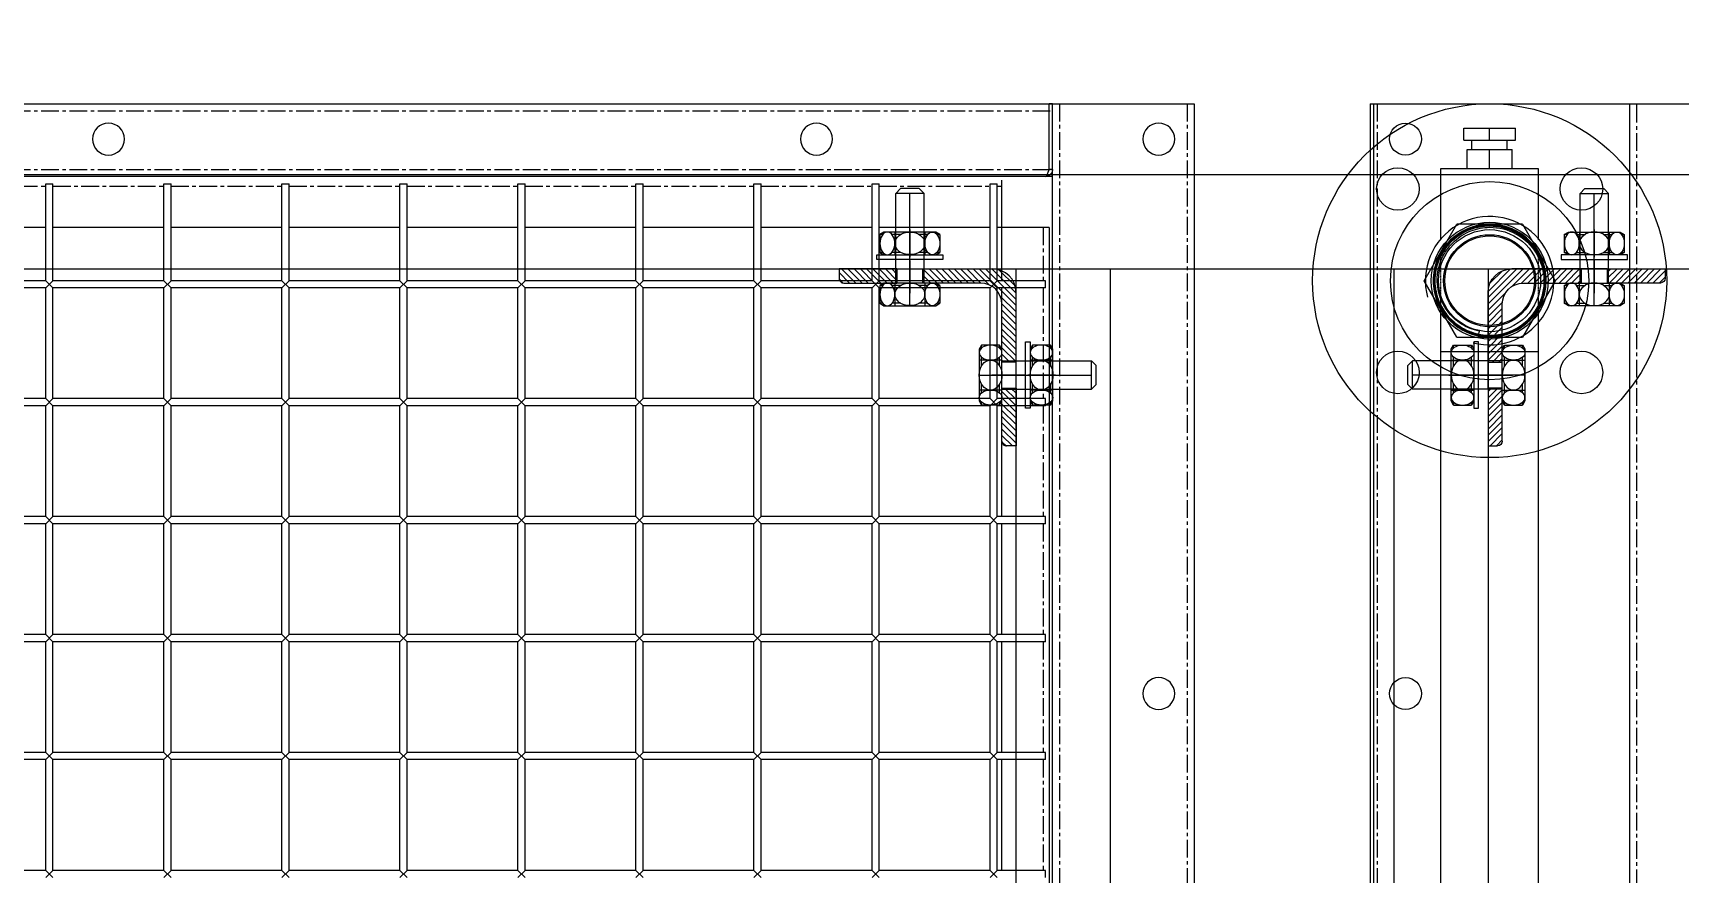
# Model space of a CAD drawing. Header units: millimetres. Extents: x -198529 to 244266, y -64 to 158464.
# Drawn here: x -170563 to -169865, y 121241 to 121597 of the extents above; entities that cross this region are included whole.
import ezdxf

# ---------------------------------------------------------------- set-up
doc = ezdxf.new("R2010")
doc.units = ezdxf.units.MM
doc.linetypes.add('CENTER', pattern=[12, 7.5, -1.5, 1.5, -1.5])
doc.linetypes.add('HIDDEN', pattern=[0.2, 0.1, -0.1])
for name, color, linetype in [('0-DCC', 30, 'Continuous'), ('0-DCC-STRUC', 180, 'Continuous'), ('3_ALL_AXES', 7, 'Continuous'), ('ANGEL STEEL_75x75x3.0', 22, 'Continuous'), ('BOLTS', 3, 'Continuous')]:
    doc.layers.add(name, color=color, linetype=linetype)
pattern_1 = [(45, (70645.0448, 93964.8255), (-1.325825215, 1.325825215), [])]

# ---------------------------------------------------------------- blocks, each defined once
blk = doc.blocks.new('A$C2DBF4B5B')
h = blk.add_hatch()
h.set_pattern_fill('ANSI31', color=256, scale=15, style=0)
h.set_pattern_definition(pattern_1)
edge = h.paths.add_edge_path()
edge.add_line((39.5, 75), (10, 75))
edge.add_arc((10, 65), 10, 90, 180)
edge.add_line((0, 65), (0, 35.5))
edge.add_line((0, 35.5), (6, 35.5))
edge.add_line((6, 35.5), (6, 60))
edge.add_arc((15, 60), 9, 90, 180, ccw=False)
edge.add_line((15, 69), (39.5, 69))
edge.add_line((39.5, 69), (39.5, 75))
h = blk.add_hatch()
h.set_pattern_fill('ANSI31', color=256, scale=15, style=0)
h.set_pattern_definition(pattern_1)
edge = h.paths.add_edge_path()
edge.add_line((50.5, 69), (50.5, 75))
edge.add_line((50.5, 75), (75, 75))
edge.add_line((75, 75), (75, 71))
edge.add_arc((73, 71), 2, -90, 0, ccw=False)
edge.add_line((73, 69), (50.5, 69))
h = blk.add_hatch()
h.set_pattern_fill('ANSI31', color=256, scale=15, style=0)
h.set_pattern_definition(pattern_1)
edge = h.paths.add_edge_path()
edge.add_line((0, 24.5), (6, 24.5))
edge.add_line((6, 24.5), (6, 2))
edge.add_arc((4, 2), 2, -90, 0, ccw=False)
edge.add_line((4, 0), (0, 0))
edge.add_line((0, 0), (0, 24.5))
at = {"color": 8}
for p, q in [((45, 78.55), (45, 64.69)), ((-3.55, 30), (10.31, 30))]:
    blk.add_line(p, q, dxfattribs=at)
for p, q in [((39.5, 75), (10, 75)), ((50.5, 75), (39.5, 75)), ((39.5, 75), (39.5, 69)), ((50.5, 69), (50.5, 75)), ((50.5, 75), (75, 75)), ((75, 75), (75, 71)), ((0, 35.5), (0, 65)), ((39.5, 69), (15, 69)), ((50.5, 69), (39.5, 69)), ((73, 69), (50.5, 69)), ((6, 60), (6, 35.5)), ((0, 24.5), (0, 35.5)), ((6, 35.5), (0, 35.5)), ((6, 35.5), (6, 24.5)), ((0, 24.5), (6, 24.5)), ((0, 24.5), (0, 0)), ((6, 2), (6, 24.5)), ((0, 0), (4, 0))]:
    blk.add_line(p, q)
for centre, radius, start, end in [((10, 65), 10, 90, 180), ((73, 71), 2, 270, 0), ((15, 60), 9, 90, 180), ((4, 2), 2, 270, 0)]:
    blk.add_arc(centre, radius, start, end)
blk = doc.blocks.new('A$C4EA80240')
for p, q in [((2.55, 9.68), (1.32, 9.68)), ((10.16, 9.68), (6.43, 9.68)), ((7.67, 1.08), (7.67, 10.68)), ((21.6, 9.68), (17.87, 9.68)), ((20.36, 1.08), (20.36, 10.68)), ((26.72, 2.08), (26.72, 9.68)), ((2.55, 2.08), (1.32, 2.08)), ((10.13, 2.08), (6.43, 2.08)), ((21.6, 2.08), (17.9, 2.08))]:
    blk.add_line(p, q)
at = {"color": 8}
blk.add_line((14.02, 0), (14.02, 11.74), dxfattribs=at)
blk.add_lwpolyline([(28.04, 12.68), (0, 12.68), (0, 10.68), (28.04, 10.68)], close=True)
blk.add_lwpolyline([(25.48, 2.08), (26.72, 2.08), (24.98, 1.08), (3.05, 1.08), (1.32, 2.08), (1.32, 9.68), (3.05, 10.68), (24.98, 10.68), (26.72, 9.68), (25.48, 9.68)])
blk.add_ellipse((4.49, 5.88), major_axis=(0, 4.8), ratio=0.661547)
at = {"extrusion": (0, 0, -1)}
for centre, major_axis, ratio in [((14.02, 5.87), (6.36, 0), 0.753789), ((23.54, 5.88), (0, 4.8), 0.661547)]:
    blk.add_ellipse(centre, major_axis=major_axis, ratio=ratio, dxfattribs=at)
blk = doc.blocks.new('A$C147C6879')
at = {"layer": 'BOLTS'}
for p, q in [((8.6, 25.4), (1, 25.4)), ((9.6, 19.05), (0, 19.05)), ((1, 20.28), (1, 16.55)), ((8.6, 20.28), (8.6, 16.58)), ((9.6, 18.7), (47.6, 18.7)), ((49.6, 16.7), (47.6, 18.7)), ((47.6, 18.7), (47.6, 6.7)), ((49.6, 16.7), (49.6, 8.7)), ((0.02, 12.7), (47.6, 12.7)), ((1, 8.85), (1, 5.12)), ((8.6, 8.81), (8.6, 5.12)), ((47.6, 6.7), (49.6, 8.7)), ((9.6, 6.35), (0, 6.35)), ((1, 1.24), (1, 0)), ((8.6, 1.24), (8.6, 0)), ((9.6, 6.7), (47.6, 6.7))]:
    blk.add_line(p, q, dxfattribs=at)
blk.add_lwpolyline([(8.6, 24.16), (8.6, 25.4), (9.6, 23.66), (9.6, 1.73), (8.6, 0), (1, 0), (0, 1.73), (0, 23.66), (1, 25.4), (1, 24.16)], dxfattribs=at)
at = {"layer": 'BOLTS', "extrusion": (0, 0, -1)}
for centre, major_axis, ratio in [((4.8, 22.22), (-4.8, 0), 0.661547), ((4.81, 12.7), (0, 6.36), 0.753789)]:
    blk.add_ellipse(centre, major_axis=major_axis, ratio=ratio, dxfattribs=at)
at = {"layer": 'BOLTS'}
blk.add_ellipse((4.8, 3.18), major_axis=(-4.8, 0), ratio=0.661547, dxfattribs=at)
blk = doc.blocks.new('DCC2850x2300(右)')
at = {"color": 0, "linetype": 'Continuous'}
for p, q in [((51160, -72178.48), (51100, -72178.48)), ((51100, -72178.48), (51100, -74478.48)), ((51160, -72178.48), (51161.5, -72178.48)), ((53808.5, -72178.48), (51160, -72178.48)), ((51160, -74478.48), (51160, -72178.48)), ((51161.5, -72206.38), (51161.5, -72178.48)), ((51160, -72206.38), (51161.5, -72206.38)), ((51161.77, -72207.23), (51161.5, -72206.38)), ((51160, -72209.38), (53807, -72209.38)), ((51181.5, -72253.48), (51181.5, -72210.88)), ((51186.5, -72212.38), (51183.5, -72212.38)), ((51183.5, -72253.48), (51183.5, -72212.38)), ((51186.5, -72253.48), (51186.5, -72212.38)), ((51233.5, -72253.48), (51233.5, -72212.38)), ((51236.5, -72212.38), (51233.5, -72212.38)), ((51236.5, -72253.48), (51236.5, -72212.38)), ((51283.5, -72253.48), (51283.5, -72212.38)), ((51286.5, -72212.38), (51283.5, -72212.38)), ((51286.5, -72253.48), (51286.5, -72212.38)), ((51333.5, -72253.48), (51333.5, -72212.38)), ((51336.5, -72212.38), (51333.5, -72212.38)), ((51336.5, -72253.48), (51336.5, -72212.38)), ((51383.5, -72253.48), (51383.5, -72212.38)), ((51386.5, -72212.38), (51383.5, -72212.38)), ((51386.5, -72253.48), (51386.5, -72212.38)), ((51433.5, -72253.48), (51433.5, -72212.38)), ((51436.5, -72212.38), (51433.5, -72212.38)), ((51436.5, -72253.48), (51436.5, -72212.38)), ((51483.5, -72253.48), (51483.5, -72212.38)), ((51486.5, -72212.38), (51483.5, -72212.38)), ((51486.5, -72253.48), (51486.5, -72212.38)), ((51533.5, -72253.48), (51533.5, -72212.38)), ((51536.5, -72212.38), (51533.5, -72212.38)), ((51536.5, -72253.48), (51536.5, -72212.38)), ((51583.5, -72253.48), (51583.5, -72212.38)), ((51586.5, -72212.38), (51583.5, -72212.38)), ((51586.5, -72253.48), (51586.5, -72212.38)), ((51161.5, -72230.88), (51183.5, -72230.88)), ((51161.5, -72230.88), (51161.5, -74426.08)), ((51186.5, -72230.88), (51233.5, -72230.88)), ((51236.5, -72230.88), (51283.5, -72230.88)), ((51286.5, -72230.88), (51333.5, -72230.88)), ((51336.5, -72230.88), (51383.5, -72230.88)), ((51386.5, -72230.88), (51433.5, -72230.88)), ((51436.5, -72230.88), (51483.5, -72230.88)), ((51486.5, -72230.88), (51533.5, -72230.88)), ((51536.5, -72230.88), (51583.5, -72230.88)), ((51586.5, -72230.88), (51633.5, -72230.88)), ((51163, -72253.48), (51183.5, -72253.48)), ((51163, -72256.48), (51163, -72253.48)), ((51186.5, -72256.48), (51183.5, -72253.48)), ((51186.5, -72253.48), (51183.5, -72256.48)), ((51186.5, -72253.48), (51233.5, -72253.48)), ((51236.5, -72256.48), (51233.5, -72253.48)), ((51236.5, -72253.48), (51233.5, -72256.48)), ((51236.5, -72253.48), (51283.5, -72253.48)), ((51286.5, -72256.48), (51283.5, -72253.48)), ((51286.5, -72253.48), (51283.5, -72256.48)), ((51286.5, -72253.48), (51333.5, -72253.48)), ((51336.5, -72256.48), (51333.5, -72253.48)), ((51336.5, -72253.48), (51333.5, -72256.48)), ((51336.5, -72253.48), (51383.5, -72253.48)), ((51386.5, -72256.48), (51383.5, -72253.48)), ((51386.5, -72253.48), (51383.5, -72256.48)), ((51386.5, -72253.48), (51433.5, -72253.48)), ((51436.5, -72256.48), (51433.5, -72253.48)), ((51436.5, -72253.48), (51433.5, -72256.48)), ((51436.5, -72253.48), (51483.5, -72253.48)), ((51486.5, -72256.48), (51483.5, -72253.48)), ((51486.5, -72253.48), (51483.5, -72256.48)), ((51486.5, -72253.48), (51533.5, -72253.48)), ((51536.5, -72256.48), (51533.5, -72253.48)), ((51536.5, -72253.48), (51533.5, -72256.48)), ((51536.5, -72253.48), (51583.5, -72253.48)), ((51586.5, -72256.48), (51583.5, -72253.48)), ((51586.5, -72253.48), (51583.5, -72256.48)), ((51586.5, -72253.48), (51633.5, -72253.48)), ((51163, -72256.48), (51183.5, -72256.48)), ((51181.5, -72303.48), (51181.5, -72256.48)), ((51183.5, -72303.48), (51183.5, -72256.48)), ((51186.5, -72303.48), (51186.5, -72256.48)), ((51186.5, -72256.48), (51233.5, -72256.48)), ((51233.5, -72303.48), (51233.5, -72256.48)), ((51236.5, -72303.48), (51236.5, -72256.48)), ((51236.5, -72256.48), (51283.5, -72256.48)), ((51283.5, -72303.48), (51283.5, -72256.48)), ((51286.5, -72303.48), (51286.5, -72256.48)), ((51286.5, -72256.48), (51333.5, -72256.48)), ((51333.5, -72303.48), (51333.5, -72256.48)), ((51336.5, -72303.48), (51336.5, -72256.48)), ((51336.5, -72256.48), (51383.5, -72256.48)), ((51383.5, -72303.48), (51383.5, -72256.48)), ((51386.5, -72303.48), (51386.5, -72256.48)), ((51386.5, -72256.48), (51433.5, -72256.48)), ((51433.5, -72303.48), (51433.5, -72256.48)), ((51436.5, -72303.48), (51436.5, -72256.48)), ((51436.5, -72256.48), (51483.5, -72256.48)), ((51483.5, -72303.48), (51483.5, -72256.48)), ((51486.5, -72303.48), (51486.5, -72256.48)), ((51486.5, -72256.48), (51533.5, -72256.48)), ((51533.5, -72303.48), (51533.5, -72256.48)), ((51536.5, -72303.48), (51536.5, -72256.48)), ((51536.5, -72256.48), (51583.5, -72256.48)), ((51583.5, -72303.48), (51583.5, -72256.48)), ((51586.5, -72303.48), (51586.5, -72256.48)), ((51586.5, -72256.48), (51633.5, -72256.48)), ((51163, -72303.48), (51183.5, -72303.48)), ((51163, -72306.48), (51163, -72303.48)), ((51186.5, -72306.48), (51183.5, -72303.48)), ((51186.5, -72303.48), (51183.5, -72306.48)), ((51186.5, -72303.48), (51233.5, -72303.48)), ((51236.5, -72306.48), (51233.5, -72303.48)), ((51236.5, -72303.48), (51233.5, -72306.48)), ((51236.5, -72303.48), (51283.5, -72303.48)), ((51286.5, -72306.48), (51283.5, -72303.48)), ((51286.5, -72303.48), (51283.5, -72306.48)), ((51286.5, -72303.48), (51333.5, -72303.48)), ((51336.5, -72306.48), (51333.5, -72303.48)), ((51336.5, -72303.48), (51333.5, -72306.48)), ((51336.5, -72303.48), (51383.5, -72303.48)), ((51386.5, -72306.48), (51383.5, -72303.48)), ((51386.5, -72303.48), (51383.5, -72306.48)), ((51386.5, -72303.48), (51433.5, -72303.48)), ((51436.5, -72306.48), (51433.5, -72303.48)), ((51436.5, -72303.48), (51433.5, -72306.48)), ((51436.5, -72303.48), (51483.5, -72303.48)), ((51486.5, -72306.48), (51483.5, -72303.48)), ((51486.5, -72303.48), (51483.5, -72306.48)), ((51486.5, -72303.48), (51533.5, -72303.48)), ((51536.5, -72306.48), (51533.5, -72303.48)), ((51536.5, -72303.48), (51533.5, -72306.48)), ((51536.5, -72303.48), (51583.5, -72303.48)), ((51586.5, -72306.48), (51583.5, -72303.48)), ((51586.5, -72303.48), (51583.5, -72306.48)), ((51586.5, -72303.48), (51633.5, -72303.48)), ((51163, -72306.48), (51183.5, -72306.48)), ((51181.5, -72353.48), (51181.5, -72306.48)), ((51183.5, -72353.48), (51183.5, -72306.48)), ((51186.5, -72353.48), (51186.5, -72306.48)), ((51186.5, -72306.48), (51233.5, -72306.48)), ((51233.5, -72353.48), (51233.5, -72306.48)), ((51236.5, -72353.48), (51236.5, -72306.48)), ((51236.5, -72306.48), (51283.5, -72306.48)), ((51283.5, -72353.48), (51283.5, -72306.48)), ((51286.5, -72353.48), (51286.5, -72306.48)), ((51286.5, -72306.48), (51333.5, -72306.48)), ((51333.5, -72353.48), (51333.5, -72306.48)), ((51336.5, -72353.48), (51336.5, -72306.48)), ((51336.5, -72306.48), (51383.5, -72306.48)), ((51383.5, -72353.48), (51383.5, -72306.48)), ((51386.5, -72353.48), (51386.5, -72306.48)), ((51386.5, -72306.48), (51433.5, -72306.48)), ((51433.5, -72353.48), (51433.5, -72306.48)), ((51436.5, -72353.48), (51436.5, -72306.48)), ((51436.5, -72306.48), (51483.5, -72306.48)), ((51483.5, -72353.48), (51483.5, -72306.48)), ((51486.5, -72353.48), (51486.5, -72306.48)), ((51486.5, -72306.48), (51533.5, -72306.48)), ((51533.5, -72353.48), (51533.5, -72306.48)), ((51536.5, -72353.48), (51536.5, -72306.48)), ((51536.5, -72306.48), (51583.5, -72306.48)), ((51583.5, -72353.48), (51583.5, -72306.48)), ((51586.5, -72353.48), (51586.5, -72306.48)), ((51586.5, -72306.48), (51633.5, -72306.48)), ((51163, -72353.48), (51183.5, -72353.48)), ((51163, -72356.48), (51163, -72353.48)), ((51186.5, -72356.48), (51183.5, -72353.48)), ((51186.5, -72353.48), (51183.5, -72356.48)), ((51186.5, -72353.48), (51233.5, -72353.48)), ((51236.5, -72356.48), (51233.5, -72353.48)), ((51236.5, -72353.48), (51233.5, -72356.48)), ((51236.5, -72353.48), (51283.5, -72353.48)), ((51286.5, -72356.48), (51283.5, -72353.48)), ((51286.5, -72353.48), (51283.5, -72356.48)), ((51286.5, -72353.48), (51333.5, -72353.48)), ((51336.5, -72356.48), (51333.5, -72353.48)), ((51336.5, -72353.48), (51333.5, -72356.48)), ((51336.5, -72353.48), (51383.5, -72353.48)), ((51386.5, -72356.48), (51383.5, -72353.48)), ((51386.5, -72353.48), (51383.5, -72356.48)), ((51386.5, -72353.48), (51433.5, -72353.48)), ((51436.5, -72356.48), (51433.5, -72353.48)), ((51436.5, -72353.48), (51433.5, -72356.48)), ((51436.5, -72353.48), (51483.5, -72353.48)), ((51486.5, -72356.48), (51483.5, -72353.48)), ((51486.5, -72353.48), (51483.5, -72356.48)), ((51486.5, -72353.48), (51533.5, -72353.48)), ((51536.5, -72356.48), (51533.5, -72353.48)), ((51536.5, -72353.48), (51533.5, -72356.48)), ((51536.5, -72353.48), (51583.5, -72353.48)), ((51586.5, -72356.48), (51583.5, -72353.48)), ((51586.5, -72353.48), (51583.5, -72356.48)), ((51586.5, -72353.48), (51633.5, -72353.48)), ((51163, -72356.48), (51183.5, -72356.48)), ((51181.5, -72403.48), (51181.5, -72356.48)), ((51183.5, -72403.48), (51183.5, -72356.48)), ((51186.5, -72403.48), (51186.5, -72356.48)), ((51186.5, -72356.48), (51233.5, -72356.48)), ((51233.5, -72403.48), (51233.5, -72356.48)), ((51236.5, -72403.48), (51236.5, -72356.48)), ((51236.5, -72356.48), (51283.5, -72356.48)), ((51283.5, -72403.48), (51283.5, -72356.48)), ((51286.5, -72403.48), (51286.5, -72356.48)), ((51286.5, -72356.48), (51333.5, -72356.48)), ((51333.5, -72403.48), (51333.5, -72356.48)), ((51336.5, -72403.48), (51336.5, -72356.48)), ((51336.5, -72356.48), (51383.5, -72356.48)), ((51383.5, -72403.48), (51383.5, -72356.48)), ((51386.5, -72403.48), (51386.5, -72356.48)), ((51386.5, -72356.48), (51433.5, -72356.48)), ((51433.5, -72403.48), (51433.5, -72356.48)), ((51436.5, -72403.48), (51436.5, -72356.48)), ((51436.5, -72356.48), (51483.5, -72356.48)), ((51483.5, -72403.48), (51483.5, -72356.48)), ((51486.5, -72403.48), (51486.5, -72356.48)), ((51486.5, -72356.48), (51533.5, -72356.48)), ((51533.5, -72403.48), (51533.5, -72356.48)), ((51536.5, -72403.48), (51536.5, -72356.48)), ((51536.5, -72356.48), (51583.5, -72356.48)), ((51583.5, -72403.48), (51583.5, -72356.48)), ((51586.5, -72403.48), (51586.5, -72356.48)), ((51586.5, -72356.48), (51633.5, -72356.48)), ((51163, -72403.48), (51183.5, -72403.48)), ((51163, -72406.48), (51163, -72403.48)), ((51163, -72406.48), (51183.5, -72406.48)), ((51181.5, -72453.48), (51181.5, -72406.48)), ((51186.5, -72406.48), (51183.5, -72403.48)), ((51186.5, -72403.48), (51183.5, -72406.48)), ((51183.5, -72453.48), (51183.5, -72406.48)), ((51186.5, -72403.48), (51233.5, -72403.48)), ((51186.5, -72453.48), (51186.5, -72406.48)), ((51186.5, -72406.48), (51233.5, -72406.48)), ((51236.5, -72406.48), (51233.5, -72403.48)), ((51236.5, -72403.48), (51233.5, -72406.48)), ((51233.5, -72453.48), (51233.5, -72406.48)), ((51236.5, -72403.48), (51283.5, -72403.48)), ((51236.5, -72453.48), (51236.5, -72406.48)), ((51236.5, -72406.48), (51283.5, -72406.48)), ((51286.5, -72406.48), (51283.5, -72403.48)), ((51286.5, -72403.48), (51283.5, -72406.48)), ((51283.5, -72453.48), (51283.5, -72406.48)), ((51286.5, -72403.48), (51333.5, -72403.48)), ((51286.5, -72453.48), (51286.5, -72406.48)), ((51286.5, -72406.48), (51333.5, -72406.48)), ((51336.5, -72406.48), (51333.5, -72403.48)), ((51336.5, -72403.48), (51333.5, -72406.48)), ((51333.5, -72453.48), (51333.5, -72406.48)), ((51336.5, -72403.48), (51383.5, -72403.48)), ((51336.5, -72453.48), (51336.5, -72406.48)), ((51336.5, -72406.48), (51383.5, -72406.48)), ((51386.5, -72406.48), (51383.5, -72403.48)), ((51386.5, -72403.48), (51383.5, -72406.48)), ((51383.5, -72453.48), (51383.5, -72406.48)), ((51386.5, -72403.48), (51433.5, -72403.48)), ((51386.5, -72453.48), (51386.5, -72406.48)), ((51386.5, -72406.48), (51433.5, -72406.48)), ((51436.5, -72406.48), (51433.5, -72403.48)), ((51436.5, -72403.48), (51433.5, -72406.48)), ((51433.5, -72453.48), (51433.5, -72406.48)), ((51436.5, -72403.48), (51483.5, -72403.48)), ((51436.5, -72453.48), (51436.5, -72406.48)), ((51436.5, -72406.48), (51483.5, -72406.48)), ((51486.5, -72406.48), (51483.5, -72403.48)), ((51486.5, -72403.48), (51483.5, -72406.48)), ((51483.5, -72453.48), (51483.5, -72406.48)), ((51486.5, -72403.48), (51533.5, -72403.48)), ((51486.5, -72453.48), (51486.5, -72406.48)), ((51486.5, -72406.48), (51533.5, -72406.48)), ((51536.5, -72406.48), (51533.5, -72403.48)), ((51536.5, -72403.48), (51533.5, -72406.48)), ((51533.5, -72453.48), (51533.5, -72406.48)), ((51536.5, -72403.48), (51583.5, -72403.48)), ((51536.5, -72453.48), (51536.5, -72406.48)), ((51536.5, -72406.48), (51583.5, -72406.48)), ((51586.5, -72406.48), (51583.5, -72403.48)), ((51586.5, -72403.48), (51583.5, -72406.48)), ((51583.5, -72453.48), (51583.5, -72406.48)), ((51586.5, -72403.48), (51633.5, -72403.48)), ((51586.5, -72453.48), (51586.5, -72406.48)), ((51586.5, -72406.48), (51633.5, -72406.48)), ((51163, -72453.48), (51183.5, -72453.48)), ((51163, -72456.48), (51163, -72453.48)), ((51163, -72456.48), (51183.5, -72456.48)), ((51181.5, -72503.48), (51181.5, -72456.48)), ((51186.5, -72456.48), (51183.5, -72453.48)), ((51186.5, -72453.48), (51183.5, -72456.48)), ((51183.5, -72503.48), (51183.5, -72456.48)), ((51186.5, -72453.48), (51233.5, -72453.48)), ((51186.5, -72503.48), (51186.5, -72456.48)), ((51186.5, -72456.48), (51233.5, -72456.48)), ((51236.5, -72456.48), (51233.5, -72453.48)), ((51236.5, -72453.48), (51233.5, -72456.48)), ((51233.5, -72503.48), (51233.5, -72456.48)), ((51236.5, -72453.48), (51283.5, -72453.48)), ((51236.5, -72503.48), (51236.5, -72456.48)), ((51236.5, -72456.48), (51283.5, -72456.48)), ((51286.5, -72456.48), (51283.5, -72453.48)), ((51286.5, -72453.48), (51283.5, -72456.48)), ((51283.5, -72503.48), (51283.5, -72456.48)), ((51286.5, -72453.48), (51333.5, -72453.48)), ((51286.5, -72503.48), (51286.5, -72456.48)), ((51286.5, -72456.48), (51333.5, -72456.48)), ((51336.5, -72456.48), (51333.5, -72453.48)), ((51336.5, -72453.48), (51333.5, -72456.48)), ((51333.5, -72503.48), (51333.5, -72456.48)), ((51336.5, -72453.48), (51383.5, -72453.48)), ((51336.5, -72503.48), (51336.5, -72456.48)), ((51336.5, -72456.48), (51383.5, -72456.48)), ((51386.5, -72456.48), (51383.5, -72453.48)), ((51386.5, -72453.48), (51383.5, -72456.48)), ((51383.5, -72503.48), (51383.5, -72456.48)), ((51386.5, -72453.48), (51433.5, -72453.48)), ((51386.5, -72503.48), (51386.5, -72456.48)), ((51386.5, -72456.48), (51433.5, -72456.48)), ((51436.5, -72456.48), (51433.5, -72453.48)), ((51436.5, -72453.48), (51433.5, -72456.48)), ((51433.5, -72503.48), (51433.5, -72456.48)), ((51436.5, -72453.48), (51483.5, -72453.48)), ((51436.5, -72503.48), (51436.5, -72456.48)), ((51436.5, -72456.48), (51483.5, -72456.48)), ((51486.5, -72456.48), (51483.5, -72453.48)), ((51486.5, -72453.48), (51483.5, -72456.48)), ((51483.5, -72503.48), (51483.5, -72456.48)), ((51486.5, -72453.48), (51533.5, -72453.48)), ((51486.5, -72503.48), (51486.5, -72456.48)), ((51486.5, -72456.48), (51533.5, -72456.48)), ((51536.5, -72456.48), (51533.5, -72453.48)), ((51536.5, -72453.48), (51533.5, -72456.48)), ((51533.5, -72503.48), (51533.5, -72456.48)), ((51536.5, -72453.48), (51583.5, -72453.48)), ((51536.5, -72503.48), (51536.5, -72456.48)), ((51536.5, -72456.48), (51583.5, -72456.48)), ((51586.5, -72456.48), (51583.5, -72453.48)), ((51586.5, -72453.48), (51583.5, -72456.48)), ((51583.5, -72503.48), (51583.5, -72456.48)), ((51586.5, -72453.48), (51633.5, -72453.48)), ((51586.5, -72503.48), (51586.5, -72456.48)), ((51586.5, -72456.48), (51633.5, -72456.48)), ((51163, -72503.48), (51183.5, -72503.48)), ((51163, -72506.48), (51163, -72503.48)), ((51186.5, -72506.48), (51183.5, -72503.48)), ((51186.5, -72503.48), (51183.5, -72506.48)), ((51186.5, -72503.48), (51233.5, -72503.48)), ((51236.5, -72506.48), (51233.5, -72503.48)), ((51236.5, -72503.48), (51233.5, -72506.48)), ((51236.5, -72503.48), (51283.5, -72503.48)), ((51286.5, -72506.48), (51283.5, -72503.48)), ((51286.5, -72503.48), (51283.5, -72506.48)), ((51286.5, -72503.48), (51333.5, -72503.48)), ((51336.5, -72506.48), (51333.5, -72503.48)), ((51336.5, -72503.48), (51333.5, -72506.48)), ((51336.5, -72503.48), (51383.5, -72503.48)), ((51386.5, -72506.48), (51383.5, -72503.48)), ((51386.5, -72503.48), (51383.5, -72506.48)), ((51386.5, -72503.48), (51433.5, -72503.48)), ((51436.5, -72506.48), (51433.5, -72503.48)), ((51436.5, -72503.48), (51433.5, -72506.48)), ((51436.5, -72503.48), (51483.5, -72503.48)), ((51486.5, -72506.48), (51483.5, -72503.48)), ((51486.5, -72503.48), (51483.5, -72506.48)), ((51486.5, -72503.48), (51533.5, -72503.48)), ((51536.5, -72506.48), (51533.5, -72503.48)), ((51536.5, -72503.48), (51533.5, -72506.48)), ((51536.5, -72503.48), (51583.5, -72503.48)), ((51586.5, -72506.48), (51583.5, -72503.48)), ((51586.5, -72503.48), (51583.5, -72506.48)), ((51586.5, -72503.48), (51633.5, -72503.48))]:
    blk.add_line(p, q, dxfattribs=at)
at = {"color": 0, "linetype": 'CENTER'}
for p, q in [((51103, -72178.48), (51103, -74478.48)), ((51157, -72178.48), (51157, -74478.48)), ((53808.5, -72181.48), (51160, -72181.48)), ((53808.5, -72206.38), (51160, -72206.38)), ((51183.5, -72213.38), (51181.5, -72213.38)), ((51233.5, -72213.38), (51186.5, -72213.38)), ((51283.5, -72213.38), (51236.5, -72213.38)), ((51333.5, -72213.38), (51286.5, -72213.38)), ((51383.5, -72213.38), (51336.5, -72213.38)), ((51433.5, -72213.38), (51386.5, -72213.38)), ((51483.5, -72213.38), (51436.5, -72213.38)), ((51533.5, -72213.38), (51486.5, -72213.38)), ((51583.5, -72213.38), (51536.5, -72213.38)), ((51633.5, -72213.38), (51586.5, -72213.38)), ((51164, -72230.88), (51164, -72253.48)), ((51164, -72256.48), (51164, -72303.48)), ((51164, -72306.48), (51164, -72353.48)), ((51164, -72356.48), (51164, -72403.48)), ((51164, -72406.48), (51164, -72453.48)), ((51164, -72456.48), (51164, -72503.48))]:
    blk.add_line(p, q, dxfattribs=at)
at = {"color": 0, "linetype": 'Continuous'}
for centre in [(51115, -72193.48), (51260, -72193.48), (51560, -72193.48), (51115, -72428.48)]:
    blk.add_circle(centre, 6.75, dxfattribs=at)
blk.add_arc((51163, -72206.38), 3, 180, 270, dxfattribs=at)
for points, knots in [([(51162, -72207.88), (51161.96, -72207.77), (51161.88, -72207.56), (51161.81, -72207.34), (51161.77, -72207.23)], [0, 0, 0, 0, 0.488633, 1, 1, 1, 1]), ([(51163, -72209.38), (51162.79, -72209.38), (51162.33, -72208.79), (51162.14, -72208.26), (51162, -72207.88)], [0, 0, 0, 0, 0.347127, 1, 1, 1, 1])]:
    blk.add_open_spline(points, degree=3, knots=knots, dxfattribs=at)
blk = doc.blocks.new('789456123456')
at = {"color": 2, "linetype": 'Continuous'}
blk.add_arc((1013.81, 184.85), 27.23, 255, 195, dxfattribs=at)
at = {"layer": '3_ALL_AXES', "color": 7, "linetype": 'Continuous'}
for centre, radius in [((1013.81, 184.85), 75), ((974.92, 223.74), 9), ((1052.7, 223.74), 9), ((1013.81, 184.85), 42), ((1013.81, 184.85), 24.75), ((974.92, 145.96), 9), ((1052.7, 145.96), 9)]:
    blk.add_circle(centre, radius, dxfattribs=at)
blk = doc.blocks.new('400')
blk.add_blockref('789456123456', (0, 0))
blk = doc.blocks.new('DCC2850x2300(左)')
at = {"color": 0, "linetype": 'Continuous'}
for p, q in [((47850, -72178.48), (47850, -74478.48)), ((47850, -72178.48), (47851.5, -72178.48)), ((47851.5, -72178.48), (47851.5, -74478.48)), ((47851.5, -72178.48), (47990, -72178.48)), ((47960, -74478.48), (47960, -72178.48)), ((47889.64, -72193.88), (47889.64, -72188.88)), ((47889.64, -72188.88), (47911.64, -72188.88)), ((47900.64, -72193.88), (47900.64, -72188.88)), ((47911.64, -72193.88), (47911.64, -72188.88)), ((47889.64, -72193.88), (47911.64, -72193.88)), ((47891.14, -72205.88), (47891.14, -72197.88)), ((47891.14, -72197.88), (47910.14, -72197.88)), ((47893.14, -72197.88), (47893.14, -72193.88)), ((47900.64, -72205.88), (47900.64, -72197.88)), ((47908.14, -72197.88), (47908.14, -72193.88)), ((47910.14, -72205.88), (47910.14, -72197.88)), ((47880, -72236.23), (47880, -72205.88)), ((47880.01, -72205.88), (47921.27, -72205.88)), ((47921.28, -72236.23), (47921.28, -72205.88)), ((47872.93, -72253.48), (47886.78, -72229.48)), ((47914.5, -72229.48), (47886.78, -72229.48)), ((47900.62, -72229.69), (47900.64, -72229.69)), ((47900.62, -72229.76), (47900.64, -72229.76)), ((47900.62, -72229.83), (47900.64, -72229.83)), ((47900.62, -72229.9), (47900.64, -72229.9)), ((47900.62, -72229.97), (47900.64, -72229.97)), ((47900.62, -72230.05), (47900.64, -72230.05)), ((47900.64, -72229.63), (47900.63, -72229.63)), ((47900.64, -72229.7), (47900.63, -72229.7)), ((47900.64, -72229.77), (47900.63, -72229.77)), ((47900.64, -72229.85), (47900.63, -72229.85)), ((47900.64, -72229.92), (47900.63, -72229.92)), ((47900.64, -72229.99), (47900.63, -72229.99)), ((47900.64, -72230.06), (47900.63, -72230.06)), ((47900.65, -72229.63), (47900.64, -72229.63)), ((47900.64, -72229.69), (47900.65, -72229.69)), ((47900.65, -72229.7), (47900.64, -72229.7)), ((47900.64, -72229.76), (47900.65, -72229.76)), ((47900.65, -72229.77), (47900.64, -72229.77)), ((47900.64, -72229.83), (47900.66, -72229.83)), ((47900.65, -72229.85), (47900.64, -72229.85)), ((47900.64, -72229.9), (47900.66, -72229.9)), ((47900.65, -72229.92), (47900.64, -72229.92)), ((47900.64, -72229.97), (47900.66, -72229.97)), ((47900.65, -72229.99), (47900.64, -72229.99)), ((47900.64, -72230.05), (47900.66, -72230.05)), ((47900.65, -72230.06), (47900.64, -72230.06)), ((47914.5, -72229.48), (47928.35, -72253.48)), ((47877.49, -72248.15), (47877.47, -72248.2)), ((47923.77, -72248.21), (47923.75, -72248.15)), ((47886.78, -72277.48), (47872.93, -72253.48)), ((47876.74, -72253.48), (47876.8, -72253.48)), ((47876.81, -72253.46), (47876.81, -72253.48)), ((47928.35, -72253.48), (47914.5, -72277.48)), ((47877.47, -72258.72), (47877.48, -72258.77)), ((47878.5, -72262.09), (47878.51, -72262.11)), ((47880, -74441.08), (47880, -72260.73)), ((47921.28, -74441.08), (47921.28, -72260.73)), ((47919.5, -72267.04), (47919.54, -72266.99)), ((47896.24, -72274.85), (47895.97, -72276.17)), ((47900.64, -72276.88), (47900.62, -72276.88)), ((47900.64, -72276.95), (47900.62, -72276.95)), ((47900.64, -72277.02), (47900.62, -72277.02)), ((47900.63, -72276.86), (47900.64, -72276.86)), ((47900.63, -72276.93), (47900.64, -72276.93)), ((47900.63, -72277.01), (47900.64, -72277.01)), ((47900.64, -72276.86), (47900.65, -72276.86)), ((47900.66, -72276.88), (47900.64, -72276.88)), ((47900.64, -72276.93), (47900.65, -72276.93)), ((47900.66, -72276.95), (47900.64, -72276.95)), ((47900.64, -72277.01), (47900.65, -72277.01)), ((47900.66, -72277.02), (47900.64, -72277.02)), ((47904.15, -72276.81), (47904.18, -72276.81)), ((47880, -72283.43), (47921.28, -72283.43)), ((47886.78, -72277.48), (47914.5, -72277.48)), ((47900.64, -72277.09), (47900.62, -72277.09)), ((47900.64, -72277.16), (47900.62, -72277.16)), ((47900.64, -72277.23), (47900.62, -72277.23)), ((47900.64, -72277.31), (47900.62, -72277.31)), ((47900.63, -72277.08), (47900.64, -72277.08)), ((47900.63, -72277.15), (47900.64, -72277.15)), ((47900.63, -72277.22), (47900.64, -72277.22)), ((47900.63, -72277.29), (47900.64, -72277.29)), ((47900.63, -72277.36), (47900.64, -72277.36)), ((47900.64, -72277.08), (47900.65, -72277.08)), ((47900.65, -72277.09), (47900.64, -72277.09)), ((47900.64, -72277.15), (47900.65, -72277.15)), ((47900.66, -72277.16), (47900.64, -72277.16)), ((47900.64, -72277.22), (47900.65, -72277.22)), ((47900.66, -72277.23), (47900.64, -72277.23)), ((47900.64, -72277.29), (47900.65, -72277.29)), ((47900.66, -72277.31), (47900.64, -72277.31)), ((47900.64, -72277.36), (47900.65, -72277.36))]:
    blk.add_line(p, q, dxfattribs=at)
at = {"color": 0, "linetype": 'CENTER'}
for p, q in [((47853, -72178.48), (47853, -74478.48)), ((47963, -74478.48), (47963, -72178.48)), ((47891.79, -72231.85), (47891.77, -72231.81)), ((47920.24, -72266.64), (47920.28, -72266.67))]:
    blk.add_line(p, q, dxfattribs=at)
at = {"color": 0, "linetype": 'HIDDEN'}
for p, q in [((47880, -72265.73), (47880, -72241.23)), ((47921.28, -72265.73), (47921.28, -72241.23))]:
    blk.add_line(p, q, dxfattribs=at)
at = {"color": 0, "linetype": 'Continuous'}
for centre, radius in [((47865, -72193.48), 6.75), ((47900.64, -72253.48), 21.62), ((47900.64, -72253.48), 19.5), ((47900.64, -72253.48), 19), ((47865, -72428.48), 6.75)]:
    blk.add_circle(centre, radius, dxfattribs=at)
for centre, radius, start, end in [((47900.64, -72253.48), 23.9, 269.96244, 180), ((47900.65, -72253.47), 23.84, 90.05553, 179.98107), ((47900.65, -72253.47), 23.77, 90.05738, 167.05232), ((47900.65, -72253.48), 23.2, 90.02727, 122.65216), ((47900.65, -72253.49), 23.36, 112.27872, 114.51663), ((47900.63, -72253.43), 23.37, 112.27721, 113.66511), ((47900.64, -72253.45), 23.39, 109.90007, 112.27678), ((47900.66, -72253.51), 23.45, 105.76784, 109.90022), ((47900.65, -72253.47), 23.41, 101.85947, 105.76625), ((47900.65, -72253.47), 23.41, 97.76128, 101.85882), ((47900.65, -72253.5), 23.44, 93.62257, 97.75833), ((47900.65, -72253.48), 23.42, 90.06171, 93.62398), ((47900.65, -72253.49), 23.71, 12.99848, 89.9887), ((47900.64, -72253.49), 23.58, 328.62215, 64.30338), ((47900.67, -72253.47), 23.79, 167.18807, 175.56836), ((47900.61, -72253.5), 23.75, 4.44353, 12.84831), ((47900.63, -72253.47), 23.89, 180.0212, 269.98704), ((47900.63, -72253.47), 23.84, 180.02125, 269.98444), ((47900.63, -72253.47), 23.82, 180.01857, 269.98702), ((47900.67, -72253.47), 23.79, 175.84365, 184.16119), ((47900.66, -72253.47), 23.78, 175.57429, 175.83813), ((47900.66, -72253.47), 23.78, 184.16666, 184.43831), ((47900.67, -72253.46), 23.79, 184.44408, 192.76447), ((47900.61, -72253.49), 23.76, 347.26796, 355.62021), ((47900.62, -72253.49), 23.74, 4.20347, 4.43754), ((47900.62, -72253.49), 23.74, 355.62613, 355.8766), ((47900.61, -72253.49), 23.75, 355.88205, 4.19795), ((47900.67, -72253.46), 23.79, 192.91111, 201.27867), ((47900.63, -72253.47), 23.75, 201.33702, 269.9897), ((47900.58, -72253.46), 23.79, 326.15725, 338.59773), ((47900.61, -72253.48), 23.76, 338.62097, 347.06628), ((47900.62, -72253.49), 23.74, 347.07265, 347.26276), ((47900.64, -72253.48), 23.17, 258.37416, 332.10422), ((47900.63, -72253.49), 23.25, 270.02538, 332.13158), ((47900.63, -72253.49), 23.32, 270.0253, 332.13851), ((47900.63, -72253.49), 23.31, 270.02531, 332.13676), ((47900.63, -72253.49), 23.38, 270.06178, 332.14353), ((47900.63, -72253.49), 23.45, 270.06161, 332.14952), ((47900.63, -72253.49), 23.52, 270.06155, 332.15792), ((47900.63, -72253.48), 23.74, 270.05975, 326.13731), ((47900.63, -72253.48), 23.81, 270.05961, 326.1281), ((47900.63, -72253.48), 23.88, 270.05953, 326.11988), ((47900.63, -72253.49), 23.39, 270.06456, 332.1458), ((47900.63, -72253.49), 23.46, 270.06438, 332.15122), ((47900.63, -72253.48), 23.61, 270.06201, 326.14993), ((47900.63, -72253.48), 23.68, 270.0643, 326.1501), ((47900.63, -72253.48), 23.75, 270.0624, 326.13647), ((47900.63, -72253.48), 23.82, 270.06224, 326.12676), ((47900.63, -72253.49), 23.66, 277.0229, 324.17612), ((47900.62, -72253.47), 23.25, 309.0927, 316.37247), ((47900.61, -72253.47), 23.61, 314.60741, 320.29294), ((47900.62, -72253.47), 23.25, 316.37633, 316.9104), ((47900.62, -72253.47), 23.25, 316.9134, 324.31796), ((47900.65, -72253.5), 23.57, 320.29531, 323.05233), ((47900.62, -72253.48), 23.61, 323.05294, 326.15332), ((47900.61, -72253.48), 23.25, 324.47133, 332.12891), ((47900.66, -72253.51), 23.62, 324.17442, 326.15203), ((47900.62, -72253.48), 23.6, 326.1532, 328.62726), ((47900.67, -72253.51), 23.61, 326.15229, 327.71484), ((47900.66, -72253.39), 23.4, 244.41993, 258.37113), ((47900.62, -72253.51), 23.14, 256.27342, 258.40191), ((47900.63, -72253.42), 23.37, 258.41277, 270.01306), ((47900.63, -72253.42), 23.39, 258.41324, 270.01328), ((47900.63, -72253.42), 23.31, 258.41532, 270.01346), ((47900.63, -72253.42), 23.3, 258.41643, 270.01319), ((47900.63, -72253.42), 23.24, 258.41912, 270.01354), ((47900.63, -72253.48), 23.24, 270.02723, 300.86457), ((47900.63, -72253.44), 23.64, 270.0709, 278.58118), ((47900.63, -72253.45), 23.7, 270.06656, 277.02018), ((47900.62, -72253.46), 23.62, 278.6704, 286.93765), ((47900.63, -72253.5), 23.57, 286.94274, 288.59912), ((47900.62, -72253.45), 23.63, 288.60105, 295.27262), ((47900.64, -72253.51), 23.57, 295.2766, 297.52273), ((47900.62, -72253.46), 23.62, 297.52427, 303.61427), ((47900.62, -72253.47), 23.25, 300.86429, 301.20264), ((47900.62, -72253.47), 23.25, 301.20695, 309.08919), ((47900.64, -72253.5), 23.57, 303.61728, 306.13032), ((47900.61, -72253.47), 23.62, 306.13161, 311.91195), ((47900.65, -72253.5), 23.57, 311.91462, 314.606)]:
    blk.add_arc(centre, radius, start, end, dxfattribs=at)
for points, knots in [([(47891.67, -72231.54), (47889.17, -72232.57), (47884.48, -72235.51), (47879.37, -72242), (47876.75, -72249.85), (47876.93, -72258.12), (47879.89, -72265.84), (47885.29, -72272.12), (47892.47, -72276.2), (47897.92, -72277.15), (47900.63, -72277.15)], [0, 0, 0, 0, 0.125001, 0.250002, 0.375002, 0.500003, 0.625001, 0.750001, 0.875001, 1, 1, 1, 1]), ([(47900.62, -72277.23), (47897.53, -72277.23), (47891.29, -72275.99), (47883.39, -72270.71), (47878.1, -72262.8), (47876.25, -72253.46), (47878.1, -72244.13), (47883.39, -72236.22), (47891.29, -72230.93), (47897.53, -72229.69), (47900.62, -72229.69)], [0, 0, 0, 0, 0.124999, 0.249998, 0.374997, 0.499997, 0.624997, 0.749998, 0.874999, 1, 1, 1, 1]), ([(47900.62, -72277.09), (47897.93, -72277.09), (47892.49, -72276.15), (47885.32, -72272.07), (47879.94, -72265.81), (47876.99, -72258.11), (47876.81, -72249.86), (47879.43, -72242.03), (47884.52, -72235.55), (47889.19, -72232.62), (47891.69, -72231.59)], [0, 0, 0, 0, 0.125, 0.249999, 0.374999, 0.499998, 0.624999, 0.749999, 0.875, 1, 1, 1, 1]), ([(47891.7, -72231.61), (47889.2, -72232.63), (47884.53, -72235.56), (47879.44, -72242.04), (47876.82, -72249.86), (47877, -72258.11), (47879.95, -72265.81), (47885.33, -72272.06), (47892.49, -72276.13), (47897.93, -72277.08), (47900.63, -72277.08)], [0, 0, 0, 0, 0.125, 0.250001, 0.375001, 0.500001, 0.625001, 0.750001, 0.875001, 1, 1, 1, 1]), ([(47900.62, -72277.16), (47897.54, -72277.16), (47891.31, -72275.93), (47883.44, -72270.66), (47878.17, -72262.77), (47876.32, -72253.46), (47878.17, -72244.16), (47883.44, -72236.28), (47891.31, -72231), (47897.54, -72229.76), (47900.62, -72229.76)], [0, 0, 0, 0, 0.125, 0.249999, 0.374999, 0.499998, 0.624997, 0.749998, 0.874999, 1, 1, 1, 1]), ([(47900.62, -72277.02), (47897.94, -72277.02), (47892.51, -72276.08), (47885.37, -72272.02), (47880, -72265.78), (47877.06, -72258.1), (47876.88, -72249.87), (47879.49, -72242.07), (47884.57, -72235.6), (47889.23, -72232.68), (47891.72, -72231.66)], [0, 0, 0, 0, 0.124999, 0.249999, 0.374999, 0.499998, 0.624999, 0.749998, 0.874999, 1, 1, 1, 1]), ([(47891.72, -72231.67), (47889.24, -72232.69), (47884.58, -72235.61), (47879.5, -72242.07), (47876.9, -72249.87), (47877.08, -72258.09), (47880.02, -72265.77), (47885.38, -72272), (47892.52, -72276.06), (47897.94, -72277), (47900.63, -72277.01)], [0, 0, 0, 0, 0.125001, 0.250001, 0.375001, 0.500002, 0.625002, 0.750002, 0.875001, 1, 1, 1, 1]), ([(47900.62, -72276.95), (47897.94, -72276.95), (47892.54, -72276.01), (47885.41, -72271.96), (47880.07, -72265.74), (47877.13, -72258.08), (47876.95, -72249.88), (47879.55, -72242.1), (47884.61, -72235.66), (47889.26, -72232.74), (47891.74, -72231.73)], [0, 0, 0, 0, 0.124998, 0.249998, 0.374998, 0.499998, 0.624999, 0.749999, 0.875, 1, 1, 1, 1]), ([(47891.75, -72231.74), (47889.27, -72232.76), (47884.62, -72235.67), (47879.57, -72242.11), (47876.97, -72249.89), (47877.15, -72258.08), (47880.08, -72265.73), (47885.42, -72271.95), (47892.54, -72276), (47897.95, -72276.93), (47900.63, -72276.93)], [0, 0, 0, 0, 0.125001, 0.250002, 0.375002, 0.500002, 0.625001, 0.750001, 0.875, 1, 1, 1, 1]), ([(47900.62, -72276.88), (47897.95, -72276.88), (47892.56, -72275.94), (47885.46, -72271.9), (47880.13, -72265.7), (47877.21, -72258.07), (47877.03, -72249.89), (47879.62, -72242.14), (47884.66, -72235.71), (47889.3, -72232.81), (47891.77, -72231.79)], [0, 0, 0, 0, 0.124999, 0.249999, 0.374999, 0.499998, 0.624999, 0.749999, 0.874999, 1, 1, 1, 1]), ([(47895.94, -72276.33), (47893.52, -72275.83), (47888.8, -72274.05), (47882.95, -72269.31), (47878.88, -72262.97), (47877, -72255.67), (47877.5, -72248.15), (47880.33, -72241.16), (47885.21, -72235.42), (47889.51, -72232.8), (47891.8, -72231.86)], [0, 0, 0, 0, 0.124998, 0.249999, 0.375, 0.499998, 0.624999, 0.749998, 0.874999, 1, 1, 1, 1]), ([(47895.95, -72276.26), (47893.18, -72275.69), (47887.78, -72273.5), (47881.45, -72267.55), (47877.67, -72259.72), (47876.96, -72251.06), (47879.41, -72242.71), (47884.69, -72235.8), (47892.08, -72231.25), (47897.81, -72230.19), (47900.64, -72230.19)], [0, 0, 0, 0, 0.124998, 0.249997, 0.374996, 0.499997, 0.624998, 0.749999, 0.874999, 1, 1, 1, 1]), ([(47900.64, -72230.2), (47897.81, -72230.2), (47892.09, -72231.26), (47884.7, -72235.81), (47879.42, -72242.72), (47876.98, -72251.06), (47877.69, -72259.72), (47881.47, -72267.54), (47887.79, -72273.49), (47893.18, -72275.68), (47895.96, -72276.24)], [0, 0, 0, 0, 0.125, 0.250001, 0.375002, 0.500002, 0.625002, 0.750002, 0.875002, 1, 1, 1, 1]), ([(47891.25, -72232.03), (47889.19, -72232.93), (47885.29, -72235.36), (47880.76, -72240.51), (47877.88, -72246.75), (47876.91, -72253.54), (47877.92, -72260.34), (47880.84, -72266.55), (47885.41, -72271.67), (47889.32, -72274.07), (47891.4, -72274.96)], [0, 0, 0, 0, 0.125005, 0.250005, 0.375004, 0.500004, 0.625003, 0.750001, 0.875001, 1, 1, 1, 1]), ([(47895.97, -72276.19), (47893.2, -72275.62), (47887.83, -72273.44), (47881.51, -72267.51), (47877.74, -72259.7), (47877.03, -72251.06), (47879.47, -72242.75), (47884.74, -72235.86), (47892.11, -72231.32), (47897.81, -72230.26), (47900.64, -72230.26)], [0, 0, 0, 0, 0.124997, 0.249997, 0.374997, 0.499997, 0.624997, 0.749998, 0.874999, 1, 1, 1, 1]), ([(47890.96, -72232.24), (47888.97, -72233.15), (47885.21, -72235.55), (47880.82, -72240.58), (47878, -72246.64), (47877, -72253.24), (47877.87, -72259.85), (47880.57, -72265.96), (47884.86, -72271.08), (47888.57, -72273.55), (47890.55, -72274.5)], [0, 0, 0, 0, 0.125, 0.250001, 0.375001, 0.500002, 0.625002, 0.75, 0.875001, 1, 1, 1, 1]), ([(47888.13, -72233.94), (47886.24, -72235.15), (47882.8, -72238.15), (47879.15, -72243.92), (47877.31, -72250.5), (47877.44, -72257.33), (47879.53, -72263.83), (47883.4, -72269.46), (47888.72, -72273.74), (47892.95, -72275.45), (47895.13, -72275.99)], [0, 0, 0, 0, 0.125, 0.250002, 0.375, 0.499998, 0.624996, 0.749995, 0.874993, 1, 1, 1, 1]), ([(47896.24, -72274.85), (47893.59, -72274.34), (47889.7, -72272.79), (47885.39, -72269.46), (47881.76, -72265.4), (47878.73, -72259.16), (47878.06, -72250.89), (47880.41, -72242.92), (47885.44, -72236.33), (47892.48, -72231.96), (47897.93, -72230.9), (47900.64, -72230.86)], [0, 0, 0, 0, 0.124911, 0.18764, 0.250369, 0.375294, 0.500223, 0.625158, 0.750099, 0.875046, 1, 1, 1, 1]), ([(47900.64, -72230.12), (47904.6, -72230.11), (47912.68, -72232.22), (47921.56, -72240.89), (47925.07, -72252.79), (47923.16, -72260.91), (47921.31, -72264.41)], [0, 0, 0, 0, 0.249998, 0.499998, 0.749999, 1, 1, 1, 1]), ([(47921.3, -72264.41), (47923.15, -72260.91), (47925.06, -72252.79), (47921.55, -72240.89), (47912.67, -72232.23), (47904.6, -72230.13), (47900.64, -72230.13)], [0, 0, 0, 0, 0.250002, 0.500003, 0.750002, 1, 1, 1, 1]), ([(47900.64, -72230.19), (47904.59, -72230.19), (47912.64, -72232.28), (47921.5, -72240.93), (47925, -72252.79), (47923.09, -72260.89), (47921.25, -72264.38)], [0, 0, 0, 0, 0.249997, 0.499997, 0.749998, 1, 1, 1, 1]), ([(47921.23, -72264.38), (47923.08, -72260.89), (47924.98, -72252.79), (47921.48, -72240.93), (47912.64, -72232.3), (47904.59, -72230.2), (47900.64, -72230.2)], [0, 0, 0, 0, 0.250002, 0.500002, 0.75, 1, 1, 1, 1]), ([(47900.64, -72230.26), (47904.58, -72230.26), (47912.61, -72232.35), (47921.43, -72240.97), (47924.93, -72252.8), (47923.02, -72260.87), (47921.18, -72264.35)], [0, 0, 0, 0, 0.249999, 0.499998, 0.749998, 1, 1, 1, 1]), ([(47921.17, -72264.35), (47923.01, -72260.87), (47924.91, -72252.8), (47921.42, -72240.97), (47912.6, -72232.36), (47904.58, -72230.27), (47900.64, -72230.27)], [0, 0, 0, 0, 0.250001, 0.500002, 0.750001, 1, 1, 1, 1]), ([(47900.64, -72230.86), (47904.52, -72230.82), (47912.46, -72232.81), (47921.2, -72241.26), (47924.7, -72252.9), (47922.9, -72260.87), (47921.12, -72264.32)], [0, 0, 0, 0, 0.249951, 0.499935, 0.749949, 1, 1, 1, 1]), ([(47920.45, -72266.8), (47921.65, -72265.02), (47923.56, -72261.11), (47924.77, -72254.72), (47924.22, -72248.24), (47921.96, -72242.13), (47918.16, -72236.86), (47913.08, -72232.78), (47907.11, -72230.22), (47902.8, -72229.63), (47900.65, -72229.63)], [0, 0, 0, 0, 0.125, 0.25, 0.375, 0.5, 0.625, 0.75, 0.874999, 1, 1, 1, 1]), ([(47920.4, -72266.75), (47921.59, -72264.98), (47923.5, -72261.09), (47924.69, -72254.72), (47924.15, -72248.25), (47921.9, -72242.17), (47918.1, -72236.9), (47913.04, -72232.85), (47907.09, -72230.29), (47902.79, -72229.7), (47900.65, -72229.7)], [0, 0, 0, 0, 0.125, 0.25, 0.375, 0.5, 0.625, 0.75, 0.874999, 1, 1, 1, 1]), ([(47921.43, -72264.47), (47923.29, -72260.95), (47925.21, -72252.78), (47921.68, -72240.82), (47912.75, -72232.11), (47904.64, -72229.99), (47900.65, -72229.99)], [0, 0, 0, 0, 0.250002, 0.500002, 0.750001, 1, 1, 1, 1]), ([(47921.36, -72264.44), (47923.22, -72260.93), (47925.13, -72252.79), (47921.61, -72240.86), (47912.72, -72232.17), (47904.63, -72230.06), (47900.65, -72230.06)], [0, 0, 0, 0, 0.250001, 0.500002, 0.750001, 1, 1, 1, 1]), ([(47900.65, -72229.69), (47902.79, -72229.69), (47907.09, -72230.27), (47913.05, -72232.83), (47918.12, -72236.9), (47921.91, -72242.16), (47924.16, -72248.25), (47924.71, -72254.72), (47923.51, -72261.09), (47921.6, -72264.99), (47920.41, -72266.76)], [0, 0, 0, 0, 0.125001, 0.250001, 0.374999, 0.499999, 0.624999, 0.749999, 0.875, 1, 1, 1, 1]), ([(47900.65, -72229.76), (47902.79, -72229.76), (47907.07, -72230.34), (47913.01, -72232.9), (47918.06, -72236.94), (47921.85, -72242.19), (47924.09, -72248.26), (47924.64, -72254.71), (47923.44, -72261.07), (47921.54, -72264.95), (47920.35, -72266.72)], [0, 0, 0, 0, 0.125, 0.25, 0.375, 0.5, 0.625, 0.75, 0.875, 1, 1, 1, 1]), ([(47900.66, -72229.83), (47902.78, -72229.83), (47907.05, -72230.41), (47912.97, -72232.96), (47918.01, -72236.99), (47921.78, -72242.22), (47924.02, -72248.27), (47924.56, -72254.7), (47923.38, -72261.04), (47921.48, -72264.91), (47920.29, -72266.67)], [0, 0, 0, 0, 0.125, 0.249999, 0.374998, 0.499998, 0.624998, 0.749999, 0.875, 1, 1, 1, 1]), ([(47900.66, -72229.9), (47902.77, -72229.9), (47907.03, -72230.48), (47912.94, -72233.02), (47917.96, -72237.04), (47921.72, -72242.26), (47923.95, -72248.29), (47924.49, -72254.7), (47923.31, -72261.02), (47921.41, -72264.87), (47920.23, -72266.63)], [0, 0, 0, 0, 0.125003, 0.250005, 0.375003, 0.500003, 0.625002, 0.75, 0.874999, 1, 1, 1, 1]), ([(47900.66, -72229.97), (47903.71, -72229.97), (47909.9, -72231.2), (47917.71, -72236.43), (47922.94, -72244.26), (47924.77, -72253.49), (47922.94, -72262.72), (47917.71, -72270.55), (47909.9, -72275.79), (47903.71, -72277.02), (47900.66, -72277.02)], [0, 0, 0, 0, 0.125, 0.249999, 0.374999, 0.499998, 0.624997, 0.749998, 0.874999, 1, 1, 1, 1]), ([(47900.66, -72230.05), (47904.63, -72230.05), (47912.73, -72232.16), (47921.63, -72240.85), (47925.15, -72252.79), (47923.23, -72260.93), (47921.38, -72264.45)], [0, 0, 0, 0, 0.249999, 0.499997, 0.749998, 1, 1, 1, 1]), ([(47920.63, -72266.13), (47922.44, -72263.27), (47924.84, -72256.68), (47923.94, -72246.26), (47918.78, -72237.17), (47913.07, -72233.09), (47909.97, -72231.76)], [0, 0, 0, 0, 0.250009, 0.500007, 0.750006, 1, 1, 1, 1])]:
    blk.add_open_spline(points, degree=3, knots=knots, dxfattribs=at)
for points in [[(47900.63, -72229.77), (47897.58, -72229.78), (47894.49, -72230.39), (47891.67, -72231.54)], [(47891.69, -72231.59), (47894.5, -72230.44), (47897.59, -72229.83), (47900.62, -72229.83)], [(47900.63, -72229.85), (47897.59, -72229.85), (47894.5, -72230.46), (47891.7, -72231.61)], [(47891.72, -72231.66), (47894.52, -72230.51), (47897.6, -72229.91), (47900.62, -72229.9)], [(47900.63, -72229.92), (47897.6, -72229.92), (47894.52, -72230.53), (47891.72, -72231.67)], [(47891.74, -72231.73), (47894.54, -72230.58), (47897.61, -72229.98), (47900.62, -72229.97)], [(47900.63, -72229.99), (47897.61, -72229.99), (47894.54, -72230.6), (47891.75, -72231.74)], [(47891.77, -72231.79), (47894.55, -72230.65), (47897.62, -72230.05), (47900.62, -72230.05)], [(47891.8, -72231.86), (47894.58, -72230.72), (47897.64, -72230.12), (47900.64, -72230.12)], [(47900.64, -72230.13), (47897.64, -72230.13), (47894.58, -72230.74), (47891.8, -72231.87)], [(47909.97, -72231.76), (47907.05, -72230.51), (47903.82, -72229.85), (47900.65, -72229.85)], [(47910.87, -72232.25), (47907.72, -72230.73), (47904.15, -72229.92), (47900.65, -72229.92)], [(47891.4, -72274.96), (47894.28, -72276.2), (47897.48, -72276.86), (47900.63, -72276.86)]]:
    blk.add_open_spline(points, degree=3, dxfattribs=at)
blk.add_blockref('400', (46886.84, -72438.34))

msp = doc.modelspace()

# ---------------------------------------------------------------- linework, layer by layer
at = {"layer": '0-DCC-STRUC'}
for points in [[(-173070.77, 121497.01), (-167070.04, 121496.97), (-167070.04, 121696.97), (-173070.77, 121697.01)], [(-173070.77, 121537.01), (-167070.04, 121536.97), (-167070.04, 121656.97), (-173070.77, 121657.01)], [(-169946, 121497.01), (-169946, 119337.01), (-170146, 119337.01), (-170146, 121497.01)], [(-169986, 121497.01), (-169986, 119337.01), (-170106, 119337.01), (-170106, 121497.01)]]:
    msp.add_lwpolyline(points, close=True, dxfattribs=at)

# ---------------------------------------------------------------- block references
at = {"layer": '0-DCC', "xscale": -1}
msp.add_blockref('DCC2850x2300(右)', (-118970.54, 193745.49), dxfattribs=at)
at = {"layer": '0-DCC'}
msp.add_blockref('DCC2850x2300(左)', (-217846, 193745.49), dxfattribs=at)
at = {"layer": 'ANGEL STEEL_75x75x3.0', "rotation": 270}
msp.add_blockref('A$C2DBF4B5B', (-170221, 121497.01), dxfattribs=at)
at = {"layer": 'ANGEL STEEL_75x75x3.0', "xscale": -1, "rotation": 90}
msp.add_blockref('A$C2DBF4B5B', (-169871, 121497.01), dxfattribs=at)
at = {"layer": 'BOLTS', "xscale": -1}
for p, rotation in [((-170203.7, 121481.41), 270), ((-170161.6, 121464.71), 180)]:
    msp.add_blockref('A$C147C6879', p, dxfattribs=dict(at, rotation=rotation))
at = {"layer": 'BOLTS'}
for p, rotation in [((-169888.31, 121481.41), 90), ((-169930.4, 121464.71), 180)]:
    msp.add_blockref('A$C147C6879', p, dxfattribs=dict(at, rotation=rotation))
at = {"layer": 'BOLTS', "color": 2, "xscale": -1}
for p, rotation in [((-170205.02, 121513.7), 180), ((-170129.32, 121466.03), 90)]:
    msp.add_blockref('A$C4EA80240', p, dxfattribs=dict(at, rotation=rotation))
at = {"layer": 'BOLTS', "color": 2}
for p, rotation in [((-169886.99, 121513.7), 180), ((-169962.69, 121466.03), 270)]:
    msp.add_blockref('A$C4EA80240', p, dxfattribs=dict(at, rotation=rotation))

doc.saveas('drawing.dxf')
